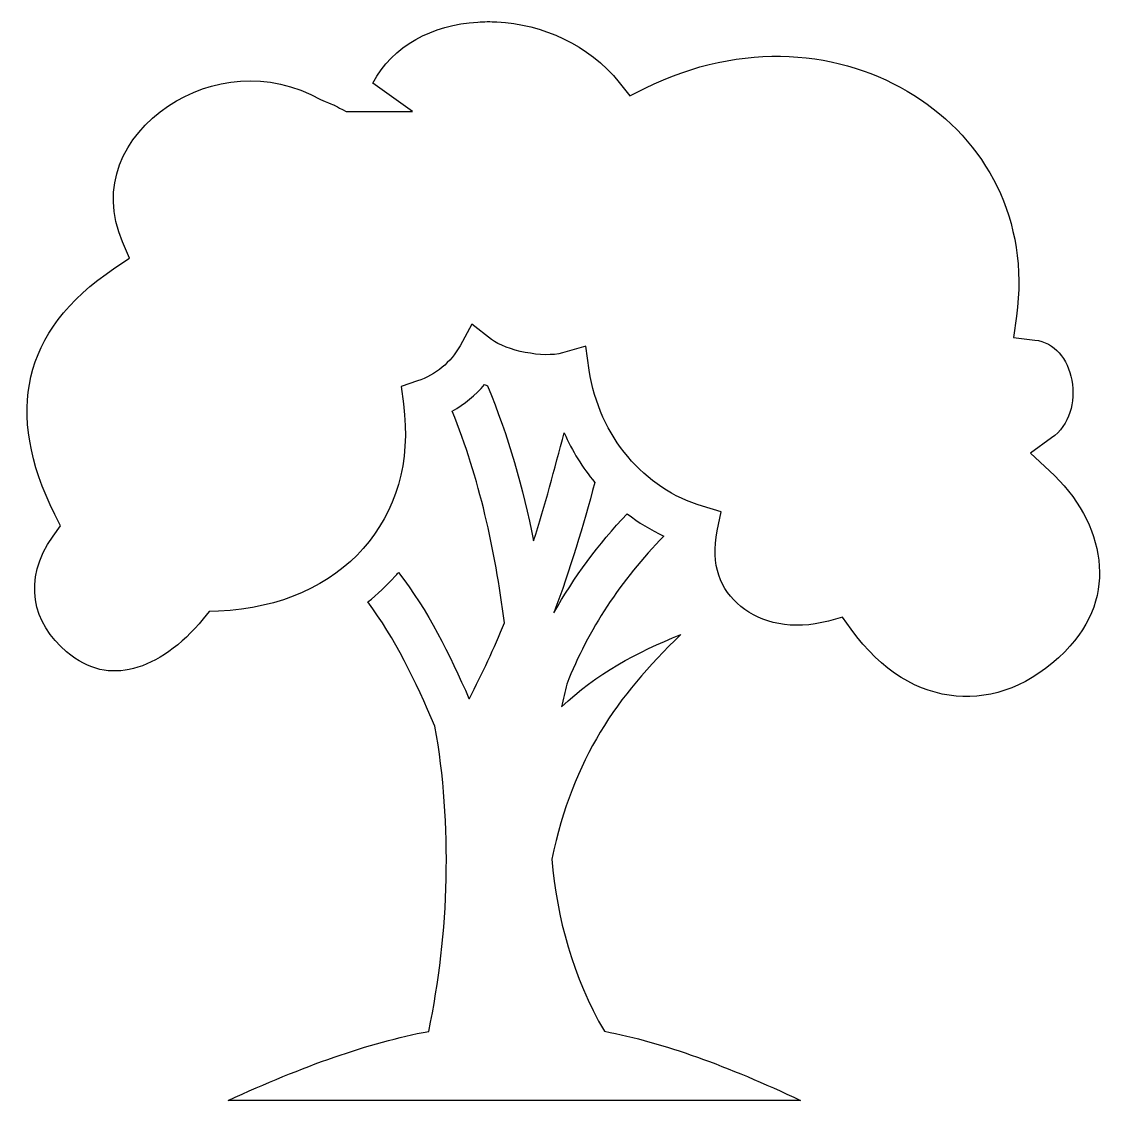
# Model space of a CAD drawing. Header units: centimetres. Extents: x -10.1 to 10, y -10.2 to 9.9.
import ezdxf

# ---------------------------------------------------------------- set-up
doc = ezdxf.new("R2010")
doc.units = ezdxf.units.CM
doc.header["$MEASUREMENT"] = 0
doc.layers.add('Layer 1', color=7, linetype='Continuous')

msp = doc.modelspace()

# ---------------------------------------------------------------- linework, layer by layer
at = {"layer": 'Layer 1'}
for points, knots in [([(-1.42713, 9.92128), (-1.48714, 9.92086), (-1.54701, 9.91854), (-1.60634, 9.91474), (-1.60634, 9.91474), (-2.45324, 9.86034), (-3.18878, 9.47864), (-3.56188, 8.77494), (-3.56188, 8.77494), (-3.56188, 8.77494), (-2.81863, 8.24649), (-2.81863, 8.24649), (-2.81863, 8.24649), (-2.81863, 8.24649), (-4.05466, 8.24649), (-4.05466, 8.24649), (-4.05466, 8.24649), (-4.49038, 8.46812), (-4.03729, 8.25771), (-4.53432, 8.46914), (-4.53432, 8.46914), (-5.51085, 9.0223), (-6.59157, 8.87564), (-7.37012, 8.35056), (-7.37012, 8.35056), (-8.21609, 7.78015), (-8.66611, 6.84069), (-8.22402, 5.81656), (-8.22402, 5.81656), (-8.22402, 5.81656), (-8.09359, 5.51481), (-8.09359, 5.51481), (-8.09359, 5.51481), (-8.09359, 5.51481), (-8.36642, 5.33307), (-8.36642, 5.33307), (-8.36642, 5.33307), (-9.27029, 4.72754), (-9.75784, 4.05146), (-9.93186, 3.30369), (-9.93186, 3.30369), (-10.10598, 2.5558), (-9.9664, 1.7019), (-9.48779, 0.73794), (-9.48779, 0.73794), (-9.48779, 0.73794), (-9.38364, 0.52584), (-9.38364, 0.52584), (-9.38364, 0.52584), (-9.38364, 0.52584), (-9.52069, 0.33339), (-9.52069, 0.33339), (-9.52069, 0.33339), (-10.10244, -0.48383), (-9.89514, -1.29716), (-9.26903, -1.81844), (-9.26903, -1.81844), (-8.84554, -2.17113), (-8.4476, -2.23936), (-8.0185, -2.13078), (-8.0185, -2.13078), (-7.58936, -2.02224), (-7.12665, -1.70278), (-6.7231, -1.2084), (-6.7231, -1.2084), (-6.7231, -1.2084), (-6.61114, -1.07135), (-6.61114, -1.07135), (-6.61114, -1.07135), (-6.61114, -1.07135), (-6.43593, -1.06346), (-6.43593, -1.06346), (-6.43593, -1.06346), (-5.2667, -1.01286), (-4.3406, -0.57284), (-3.73845, 0.10544), (-3.73845, 0.10544), (-3.13629, 0.78371), (-2.84365, 1.70698), (-2.99132, 2.80023), (-2.99132, 2.80023), (-2.99132, 2.80023), (-3.03483, 3.12043), (-3.03483, 3.12043), (-3.03483, 3.12043), (-3.03483, 3.12043), (-2.72911, 3.22585), (-2.72911, 3.22585), (-2.72911, 3.22585), (-2.38898, 3.34257), (-2.10798, 3.56952), (-1.93576, 3.88072), (-1.93576, 3.88072), (-1.93576, 3.88072), (-1.71311, 4.28401), (-1.71311, 4.28401), (-1.71311, 4.28401), (-1.71311, 4.28401), (-1.34937, 4.00064), (-1.34937, 4.00064), (-1.34937, 4.00064), (-1.07992, 3.79081), (-0.38001, 3.64656), (-0.02635, 3.74898), (-0.02635, 3.74898), (-0.02635, 3.74898), (0.40714, 3.87422), (0.40714, 3.87422), (0.40714, 3.87422), (0.40714, 3.87422), (0.47309, 3.42745), (0.47309, 3.42745), (0.47309, 3.42745), (0.65441, 2.18931), (1.50169, 1.2122), (2.58402, 0.89084), (2.58402, 0.89084), (2.58402, 0.89084), (2.93191, 0.78803), (2.93191, 0.78803), (2.93191, 0.78803), (2.93191, 0.78803), (2.85812, 0.43226), (2.85812, 0.43226), (2.85812, 0.43226), (2.72478, -0.19984), (2.92125, -0.66727), (3.29835, -0.9764), (3.29835, -0.9764), (3.67533, -1.28558), (4.25948, -1.42688), (4.93236, -1.24788), (4.93236, -1.24788), (4.93236, -1.24788), (5.19452, -1.17805), (5.19452, -1.17805), (5.19452, -1.17805), (5.19452, -1.17805), (5.354, -1.39943), (5.354, -1.39943), (5.354, -1.39943), (5.92382, -2.19409), (6.61672, -2.5838), (7.30815, -2.646), (7.30815, -2.646), (7.99962, -2.7082), (8.71192, -2.44591), (9.33356, -1.81976), (9.33356, -1.81976), (9.86589, -1.28355), (10.03583, -0.70189), (9.96869, -0.11461), (9.96869, -0.11461), (9.90164, 0.47279), (9.57577, 1.07115), (9.05154, 1.55242), (9.05154, 1.55242), (9.05154, 1.55242), (8.69311, 1.88184), (8.69311, 1.88184), (8.69311, 1.88184), (8.69311, 1.88184), (9.08974, 2.16386), (9.08974, 2.16386), (9.08974, 2.16386), (9.42194, 2.4), (9.54262, 2.83517), (9.46533, 3.23914), (9.46533, 3.23914), (9.38804, 3.64311), (9.14793, 3.94238), (8.77609, 3.98889), (8.77609, 3.98889), (8.77609, 3.98889), (8.38077, 4.03768), (8.38077, 4.03768), (8.38077, 4.03768), (8.38077, 4.03768), (8.43475, 4.433), (8.43475, 4.433), (8.43475, 4.433), (8.6811, 6.22796), (7.86042, 7.70726), (6.52277, 8.55096), (6.52277, 8.55096), (5.18508, 9.39474), (3.33179, 9.58348), (1.51397, 8.68147), (1.51397, 8.68147), (1.51397, 8.68147), (1.2306, 8.54046), (1.2306, 8.54046), (1.2306, 8.54046), (1.2306, 8.54046), (1.03169, 8.78824), (1.03169, 8.78824), (1.03169, 8.78824), (0.46394, 9.49649), (-0.40299, 9.87482), (-1.24677, 9.91758), (-1.24677, 9.91758), (-1.30707, 9.92062), (-1.36724, 9.92197), (-1.42725, 9.9215), (-1.42725, 9.9215), (-1.42725, 9.9215), (-1.42713, 9.92128), (-1.42713, 9.92128)], [0, 0, 0, 0, 0.01886792, 0.01886792, 0.01886792, 0.01886792, 0.03773585, 0.03773585, 0.03773585, 0.03773585, 0.05660377, 0.05660377, 0.05660377, 0.05660377, 0.0754717, 0.0754717, 0.0754717, 0.0754717, 0.09433962, 0.09433962, 0.09433962, 0.09433962, 0.11320755, 0.11320755, 0.11320755, 0.11320755, 0.13207547, 0.13207547, 0.13207547, 0.13207547, 0.1509434, 0.1509434, 0.1509434, 0.1509434, 0.16981132, 0.16981132, 0.16981132, 0.16981132, 0.18867925, 0.18867925, 0.18867925, 0.18867925, 0.20754717, 0.20754717, 0.20754717, 0.20754717, 0.22641509, 0.22641509, 0.22641509, 0.22641509, 0.24528302, 0.24528302, 0.24528302, 0.24528302, 0.26415094, 0.26415094, 0.26415094, 0.26415094, 0.28301887, 0.28301887, 0.28301887, 0.28301887, 0.30188679, 0.30188679, 0.30188679, 0.30188679, 0.32075472, 0.32075472, 0.32075472, 0.32075472, 0.33962264, 0.33962264, 0.33962264, 0.33962264, 0.35849057, 0.35849057, 0.35849057, 0.35849057, 0.37735849, 0.37735849, 0.37735849, 0.37735849, 0.39622642, 0.39622642, 0.39622642, 0.39622642, 0.41509434, 0.41509434, 0.41509434, 0.41509434, 0.43396226, 0.43396226, 0.43396226, 0.43396226, 0.45283019, 0.45283019, 0.45283019, 0.45283019, 0.47169811, 0.47169811, 0.47169811, 0.47169811, 0.49056604, 0.49056604, 0.49056604, 0.49056604, 0.50943396, 0.50943396, 0.50943396, 0.50943396, 0.52830189, 0.52830189, 0.52830189, 0.52830189, 0.54716981, 0.54716981, 0.54716981, 0.54716981, 0.56603774, 0.56603774, 0.56603774, 0.56603774, 0.58490566, 0.58490566, 0.58490566, 0.58490566, 0.60377358, 0.60377358, 0.60377358, 0.60377358, 0.62264151, 0.62264151, 0.62264151, 0.62264151, 0.64150943, 0.64150943, 0.64150943, 0.64150943, 0.66037736, 0.66037736, 0.66037736, 0.66037736, 0.67924528, 0.67924528, 0.67924528, 0.67924528, 0.69811321, 0.69811321, 0.69811321, 0.69811321, 0.71698113, 0.71698113, 0.71698113, 0.71698113, 0.73584906, 0.73584906, 0.73584906, 0.73584906, 0.75471698, 0.75471698, 0.75471698, 0.75471698, 0.77358491, 0.77358491, 0.77358491, 0.77358491, 0.79245283, 0.79245283, 0.79245283, 0.79245283, 0.81132075, 0.81132075, 0.81132075, 0.81132075, 0.83018868, 0.83018868, 0.83018868, 0.83018868, 0.8490566, 0.8490566, 0.8490566, 0.8490566, 0.86792453, 0.86792453, 0.86792453, 0.86792453, 0.88679245, 0.88679245, 0.88679245, 0.88679245, 0.90566038, 0.90566038, 0.90566038, 0.90566038, 0.9245283, 0.9245283, 0.9245283, 0.9245283, 0.94339623, 0.94339623, 0.94339623, 0.94339623, 0.96226415, 0.96226415, 0.96226415, 0.96226415, 1, 1, 1, 1]), ([(-1.47858, 3.16133), (-1.64738, 2.95876), (-1.85248, 2.79346), (-2.07947, 2.66451), (-2.07947, 2.66451), (-1.5748, 1.39989), (-1.28545, 0.10141), (-1.10822, -1.27954), (-1.10822, -1.27954), (-1.3003, -1.75338), (-1.51624, -2.22326), (-1.76182, -2.68951), (-1.76182, -2.68951), (-1.76182, -2.68951), (-1.76844, -2.69221), (-1.76844, -2.69221), (-1.76844, -2.69221), (-2.12855, -1.86837), (-2.53054, -1.04947), (-3.08357, -0.34135), (-3.08357, -0.34135), (-3.10508, -0.36695), (-3.12721, -0.39271), (-3.14948, -0.41776), (-3.14948, -0.41776), (-3.30247, -0.59014), (-3.47215, -0.74827), (-3.6555, -0.89215), (-3.6555, -0.89215), (-3.14805, -1.56123), (-2.76795, -2.36086), (-2.40227, -3.20877), (-2.40227, -3.20877), (-2.07656, -5.03844), (-2.13299, -7.05731), (-2.51958, -8.89352), (-2.51958, -8.89352), (-3.6466, -9.10744), (-4.84717, -9.53532), (-6.25541, -10.17964), (-6.25541, -10.17964), (-6.25541, -10.17964), (4.41047, -10.17964), (4.41047, -10.17964), (4.41047, -10.17964), (3.04305, -9.53523), (1.86909, -9.10604), (0.75501, -8.89225), (0.75501, -8.89225), (0.16677, -7.87533), (-0.13204, -6.77837), (-0.2254, -5.68748), (-0.2254, -5.68748), (0.18329, -3.78258), (0.97656, -2.66437), (2.17817, -1.50096), (2.17817, -1.50096), (1.36534, -1.82481), (0.60016, -2.23089), (-0.04353, -2.84768), (-0.04353, -2.84768), (-0.01393, -2.70389), (0.01922, -2.56237), (0.05388, -2.42212), (0.05388, -2.42212), (0.45346, -1.4049), (1.06043, -0.48998), (1.86457, 0.33596), (1.86457, 0.33596), (1.62067, 0.45002), (1.39018, 0.58871), (1.17795, 0.75233), (1.17795, 0.75233), (0.642, 0.18087), (0.18468, -0.43377), (-0.18458, -1.09378), (-0.18458, -1.09378), (0.11717, -0.2847), (0.35854, 0.5264), (0.5771, 1.33476), (0.5771, 1.33476), (0.34758, 1.61121), (0.15416, 1.92229), (0.00518, 2.25984), (0.00518, 2.25984), (-0.17053, 1.58389), (-0.35375, 0.91274), (-0.56409, 0.24758), (-0.56409, 0.24758), (-0.75962, 1.23153), (-1.033, 2.19068), (-1.42326, 3.13482), (-1.42326, 3.13482), (-1.44173, 3.14342), (-1.46037, 3.15211), (-1.47863, 3.16117), (-1.47863, 3.16117), (-1.47863, 3.16117), (-1.47858, 3.16133), (-1.47858, 3.16133)], [0, 0, 0, 0, 0.03846154, 0.03846154, 0.03846154, 0.03846154, 0.07692308, 0.07692308, 0.07692308, 0.07692308, 0.11538462, 0.11538462, 0.11538462, 0.11538462, 0.15384615, 0.15384615, 0.15384615, 0.15384615, 0.19230769, 0.19230769, 0.19230769, 0.19230769, 0.23076923, 0.23076923, 0.23076923, 0.23076923, 0.26923077, 0.26923077, 0.26923077, 0.26923077, 0.30769231, 0.30769231, 0.30769231, 0.30769231, 0.34615385, 0.34615385, 0.34615385, 0.34615385, 0.38461538, 0.38461538, 0.38461538, 0.38461538, 0.42307692, 0.42307692, 0.42307692, 0.42307692, 0.46153846, 0.46153846, 0.46153846, 0.46153846, 0.5, 0.5, 0.5, 0.5, 0.53846154, 0.53846154, 0.53846154, 0.53846154, 0.57692308, 0.57692308, 0.57692308, 0.57692308, 0.61538462, 0.61538462, 0.61538462, 0.61538462, 0.65384615, 0.65384615, 0.65384615, 0.65384615, 0.69230769, 0.69230769, 0.69230769, 0.69230769, 0.73076923, 0.73076923, 0.73076923, 0.73076923, 0.76923077, 0.76923077, 0.76923077, 0.76923077, 0.80769231, 0.80769231, 0.80769231, 0.80769231, 0.84615385, 0.84615385, 0.84615385, 0.84615385, 0.88461538, 0.88461538, 0.88461538, 0.88461538, 0.92307692, 0.92307692, 0.92307692, 0.92307692, 1, 1, 1, 1])]:
    msp.add_open_spline(points, degree=3, knots=knots, dxfattribs=at)

doc.saveas('drawing.dxf')
